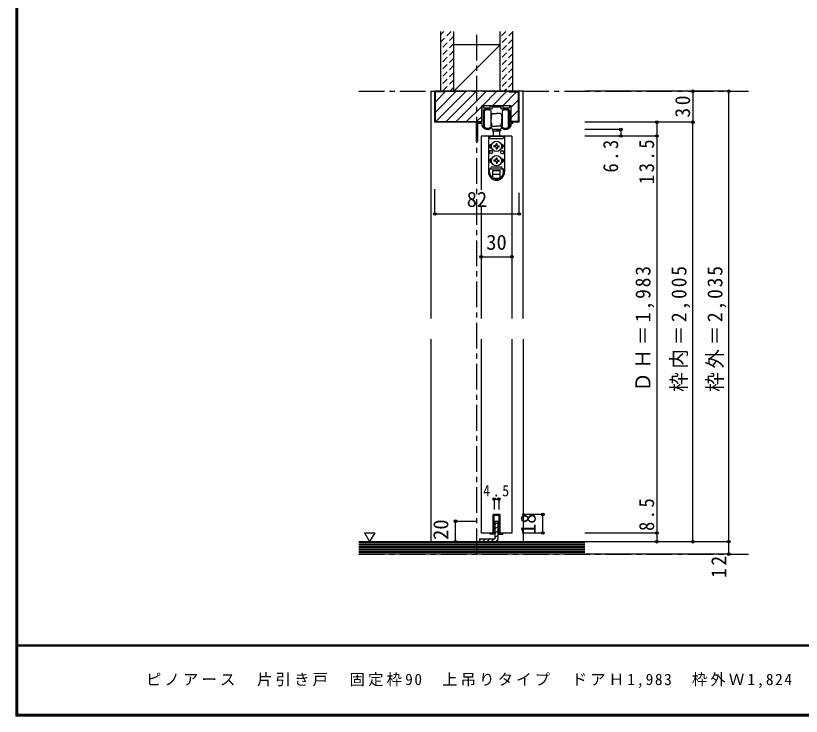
# Model space of a CAD drawing. Units: millimetres at full size, sheet at 1:5; details may follow other scales. Extents: x -973 to 977, y -718 to 696.
# Drawn here: x -973 to -209, y -701 to -20 of the extents above; entities that cross this region are included whole.
import ezdxf
from ezdxf.enums import TextEntityAlignment as Align

# ---------------------------------------------------------------- set-up
doc = ezdxf.new("R2010")
doc.units = ezdxf.units.MM
doc.header["$LTSCALE"] = 5
doc.header["$PDMODE"] = 32
doc.header["$PDSIZE"] = 2.5
doc.linetypes.add('CHAIN1', pattern=[8, 5, -1, 1, -1])
doc.linetypes.add('DASHED1', pattern=[1.8, 1.2, -0.6])
for name, color, linetype in [('0-1_通り芯', 4, 'CHAIN1'), ('0-2_柱', 3, 'Continuous'), ('0-3_仕上げ', 2, 'Continuous'), ('0-4_枠', 3, 'Continuous'), ('0-6_扉', 6, 'Continuous'), ('0-7_金物', 7, 'Continuous'), ('0-A_文字', 3, 'Continuous'), ('0-B_寸法', 7, 'Continuous'), ('0-C_ハッチ', 4, 'DASHED1'), ('F-1_枠', 6, 'Continuous'), ('F-A_文字', 7, 'Continuous')]:
    doc.layers.add(name, color=color, linetype=linetype)
doc.styles.add('ＭＳ ゴシック', font='')
doc.styles.get('ＭＳ ゴシック').set_extended_font_data('MS Gothic')

msp = doc.modelspace()

# ---------------------------------------------------------------- linework, layer by layer
at = {"layer": '0-1_通り芯'}
for p, q in [((-524.703, -543.141), (-524.703, -35.141)), ((-639.703, -93.141), (-260.703, -93.141)), ((-639.703, -543.141), (-260.703, -543.141))]:
    msp.add_line(p, q, dxfattribs=at)
at = {"layer": '0-2_柱', "color": 7}
msp.add_line((-502.203, -48.141), (-547.203, -93.141), dxfattribs=at)
at = {"layer": '0-2_柱'}
for p, q in [((-502.203, -48.141), (-547.203, -48.141)), ((-502.203, -93.141), (-547.203, -93.141))]:
    msp.add_line(p, q, dxfattribs=at)
at = {"layer": '0-3_仕上げ'}
for p, q in [((-559.703, -93.141), (-559.703, -35.141)), ((-547.203, -93.141), (-547.203, -35.141)), ((-502.203, -93.141), (-502.203, -35.141)), ((-489.703, -93.141), (-489.703, -35.141)), ((-419.703, -531.141), (-639.703, -531.141)), ((-419.703, -543.141), (-639.703, -543.141))]:
    msp.add_line(p, q, dxfattribs=at)
at = {"layer": '0-3_仕上げ', "color": 7}
for p, q in [((-419.703, -532.641), (-639.703, -532.641)), ((-419.703, -534.141), (-639.703, -534.141)), ((-419.703, -535.641), (-639.703, -535.641)), ((-419.703, -537.141), (-639.703, -537.141)), ((-419.703, -538.641), (-639.703, -538.641)), ((-419.703, -540.141), (-639.703, -540.141)), ((-419.703, -541.641), (-639.703, -541.641))]:
    msp.add_line(p, q, dxfattribs=at)
at = {"layer": '0-4_枠', "color": 4}
for p, q in [((-569.703, -93.141), (-569.703, -314.141)), ((-569.703, -93.141), (-565.703, -93.141)), ((-569.703, -334.141), (-569.703, -531.141)), ((-479.703, -334.141), (-479.703, -531.141))]:
    msp.add_line(p, q, dxfattribs=at)
at = {"layer": '0-4_枠'}
for p, q in [((-483.703, -93.141), (-565.703, -93.141)), ((-565.703, -123.141), (-565.703, -93.141)), ((-555.703, -93.641), (-565.203, -93.641)), ((-565.203, -122.641), (-565.203, -93.641)), ((-555.703, -93.641), (-555.703, -93.141)), ((-493.703, -93.641), (-493.703, -93.141)), ((-493.703, -93.641), (-484.203, -93.641)), ((-484.203, -122.641), (-484.203, -93.641)), ((-483.703, -123.141), (-483.703, -93.141)), ((-520.103, -123.141), (-520.103, -107.141)), ((-520.103, -123.141), (-565.703, -123.141)), ((-565.203, -122.641), (-520.103, -122.641)), ((-484.203, -122.641), (-491.303, -122.641)), ((-483.703, -123.141), (-491.303, -123.141))]:
    msp.add_line(p, q, dxfattribs=at)
at = {"layer": '0-4_枠', "color": 4}
msp.add_lwpolyline([(-479.703, -314.141), (-479.703, -93.141), (-483.703, -93.141)], dxfattribs=at)
at = {"layer": '0-4_枠'}
msp.add_lwpolyline([(-491.303, -123.141), (-491.303, -107.141), (-520.103, -107.141)], dxfattribs=at)
at = {"layer": '0-6_扉'}
for p, q in [((-520.703, -136.641), (-520.703, -189.118)), ((-490.703, -136.641), (-520.703, -136.641)), ((-490.703, -136.641), (-490.703, -314.141)), ((-520.703, -204.046), (-520.703, -314.141)), ((-520.703, -334.141), (-520.703, -522.641)), ((-490.703, -334.141), (-490.703, -522.641)), ((-502.453, -504.641), (-502.453, -522.641)), ((-508.953, -522.641), (-520.703, -522.641)), ((-490.703, -522.641), (-502.453, -522.641))]:
    msp.add_line(p, q, dxfattribs=at)
msp.add_lwpolyline([(-502.453, -504.641), (-508.953, -504.641), (-508.953, -522.641)], dxfattribs=at)
at = {"layer": '0-7_金物'}
for p, q in [((-519.703, -123.141), (-519.703, -107.641)), ((-519.203, -107.141), (-519.003, -107.141)), ((-518.503, -107.641), (-518.503, -108.641)), ((-518.503, -112.641), (-518.503, -126.764)), ((-518.003, -109.141), (-512.353, -109.141)), ((-517.303, -128.141), (-517.303, -112.141)), ((-510.653, -110.641), (-516.503, -110.641)), ((-511.853, -108.641), (-511.853, -107.641)), ((-511.353, -107.141), (-500.053, -107.141)), ((-511.303, -112.141), (-511.303, -120.141)), ((-510.353, -108.941), (-510.353, -110.341)), ((-501.053, -110.341), (-501.053, -108.941)), ((-494.903, -110.641), (-500.753, -110.641)), ((-500.103, -112.141), (-500.103, -120.141)), ((-499.553, -107.641), (-499.553, -108.641)), ((-499.053, -109.141), (-493.403, -109.141)), ((-494.103, -128.141), (-494.103, -112.141)), ((-492.903, -108.641), (-492.903, -107.641)), ((-492.903, -126.764), (-492.903, -112.641)), ((-492.403, -107.141), (-492.203, -107.141)), ((-511.303, -116.141), (-511.003, -116.141)), ((-511.303, -117.641), (-510.803, -117.641)), ((-511.303, -120.141), (-511.303, -128.141)), ((-510.803, -116.341), (-511.003, -116.141)), ((-511.003, -117.641), (-510.803, -117.441)), ((-510.803, -116.141), (-510.803, -120.141)), ((-510.703, -116.141), (-510.803, -116.141)), ((-510.803, -124.141), (-510.803, -120.141)), ((-509.203, -114.641), (-505.703, -114.641)), ((-502.203, -114.641), (-505.703, -114.641)), ((-500.703, -116.141), (-500.603, -116.141)), ((-500.603, -116.141), (-500.603, -120.141)), ((-500.603, -116.341), (-500.403, -116.141)), ((-500.403, -117.641), (-500.603, -117.441)), ((-500.103, -117.641), (-500.603, -117.641)), ((-500.603, -124.141), (-500.603, -120.141)), ((-500.103, -116.141), (-500.403, -116.141)), ((-500.103, -120.141), (-500.103, -128.141)), ((-525.303, -141.541), (-525.303, -123.341)), ((-525.103, -123.141), (-519.703, -123.141)), ((-524.103, -124.541), (-524.103, -141.541)), ((-519.703, -124.341), (-523.903, -124.341)), ((-519.703, -126.607), (-519.703, -124.341)), ((-511.303, -122.641), (-510.803, -122.641)), ((-511.303, -124.141), (-511.003, -124.141)), ((-511.203, -128.641), (-511.203, -128.899)), ((-510.803, -122.841), (-511.003, -122.641)), ((-510.803, -123.941), (-511.003, -124.141)), ((-510.703, -124.141), (-510.803, -124.141)), ((-510.203, -126.141), (-510.203, -124.641)), ((-509.203, -127.141), (-505.703, -127.141)), ((-502.203, -127.141), (-505.703, -127.141)), ((-501.203, -126.141), (-501.203, -124.641)), ((-500.703, -124.141), (-500.603, -124.141)), ((-500.603, -122.841), (-500.403, -122.641)), ((-500.103, -122.641), (-500.603, -122.641)), ((-500.603, -123.941), (-500.403, -124.141)), ((-500.103, -124.141), (-500.403, -124.141)), ((-500.203, -128.899), (-500.203, -128.641)), ((-513.602, -136.641), (-513.602, -171.541)), ((-513.56, -136.641), (-497.76, -136.641)), ((-512.602, -136.641), (-512.602, -138.141)), ((-509.703, -130.441), (-509.703, -131.441)), ((-501.703, -130.441), (-509.703, -130.441)), ((-509.703, -131.441), (-501.703, -131.441)), ((-505.703, -130.141), (-509.203, -130.141)), ((-508.703, -130.141), (-508.703, -130.441)), ((-508.703, -136.641), (-508.703, -131.441)), ((-505.703, -130.141), (-502.203, -130.141)), ((-502.703, -130.141), (-502.703, -130.441)), ((-502.703, -131.441), (-502.703, -136.641)), ((-501.703, -130.441), (-501.703, -131.441)), ((-498.802, -136.641), (-498.802, -138.141)), ((-497.802, -136.641), (-497.802, -171.541)), ((-511.359, -144.641), (-513.202, -146.641)), ((-511.602, -139.141), (-499.802, -139.141)), ((-506.222, -146.122), (-506.188, -144.191)), ((-505.216, -144.191), (-506.188, -144.191)), ((-505.182, -146.122), (-505.216, -144.191)), ((-500.045, -144.641), (-498.202, -146.641)), ((-512.102, -146.641), (-513.202, -146.641)), ((-512.602, -151.141), (-512.602, -153.641)), ((-510.602, -151.141), (-512.602, -151.141)), ((-509.602, -152.141), (-509.602, -152.641)), ((-506.222, -146.122), (-508.152, -146.155)), ((-508.152, -146.155), (-508.152, -147.127)), ((-506.222, -147.161), (-508.152, -147.127)), ((-506.222, -147.161), (-506.188, -149.091)), ((-506.188, -149.091), (-505.216, -149.091)), ((-505.182, -147.161), (-505.216, -149.091)), ((-505.182, -146.122), (-503.252, -146.155)), ((-505.182, -147.161), (-503.252, -147.127)), ((-503.252, -147.127), (-503.252, -146.155)), ((-501.802, -152.141), (-501.802, -152.641)), ((-500.802, -151.141), (-498.802, -151.141)), ((-499.302, -146.641), (-498.202, -146.641)), ((-498.802, -151.141), (-498.802, -153.641)), ((-511.359, -158.641), (-513.202, -160.641)), ((-510.602, -153.641), (-512.602, -153.641)), ((-506.222, -160.122), (-508.152, -160.155)), ((-508.152, -160.155), (-508.152, -161.127)), ((-506.222, -160.122), (-506.188, -158.191)), ((-505.216, -158.191), (-506.188, -158.191)), ((-505.182, -160.122), (-505.216, -158.191)), ((-505.182, -160.122), (-503.252, -160.155)), ((-503.252, -161.127), (-503.252, -160.155)), ((-500.802, -153.641), (-498.802, -153.641)), ((-500.045, -158.641), (-498.202, -160.641)), ((-512.102, -160.641), (-513.202, -160.641)), ((-510.102, -166.641), (-501.302, -166.641)), ((-506.222, -161.161), (-508.152, -161.127)), ((-506.222, -161.161), (-506.188, -163.091)), ((-506.188, -163.091), (-505.216, -163.091)), ((-505.182, -161.161), (-505.216, -163.091)), ((-505.182, -161.161), (-503.252, -161.127)), ((-499.302, -160.641), (-498.202, -160.641)), ((-512.602, -171.541), (-512.602, -169.141)), ((-512.102, -168.641), (-499.302, -168.641)), ((-509.202, -170.141), (-502.202, -170.141)), ((-509.202, -177.488), (-509.202, -170.141)), ((-509.202, -173.641), (-502.202, -173.641)), ((-502.202, -177.488), (-502.202, -170.141)), ((-498.802, -171.541), (-498.802, -169.141)), ((-508.73, -177.741), (-502.674, -177.741)), ((-508.953, -504.641), (-502.453, -504.641)), ((-503.453, -505.641), (-507.953, -505.641)), ((-507.953, -523.641), (-507.953, -505.641)), ((-503.453, -505.641), (-503.453, -523.641)), ((-502.453, -504.641), (-502.453, -522.641)), ((-507.953, -523.641), (-511.953, -523.641)), ((-503.453, -523.641), (-499.453, -523.641))]:
    msp.add_line(p, q, dxfattribs=at)
at = {"layer": '0-7_金物', "color": 3}
for p, q in [((-507.203, -511.141), (-507.203, -528.141)), ((-507.203, -511.141), (-504.203, -511.141)), ((-504.203, -528.141), (-504.203, -511.141)), ((-522.203, -528.141), (-507.203, -528.141)), ((-522.203, -528.141), (-522.203, -531.141)), ((-507.203, -531.141), (-522.203, -531.141))]:
    msp.add_line(p, q, dxfattribs=at)
at = {"layer": '0-7_金物'}
for points in [[(-501.353, -108.641), (-505.403, -108.641), (-505.703, -108.341), (-506.003, -108.641), (-510.053, -108.641)], [(-491.703, -107.641), (-491.703, -123.141), (-490.303, -123.141)], [(-490.303, -124.341), (-491.703, -124.341), (-491.703, -126.607)], [(-511.953, -523.641), (-511.953, -522.641), (-508.953, -522.641), (-508.953, -504.641)], [(-502.453, -522.641), (-499.453, -522.641), (-499.453, -523.641)]]:
    msp.add_lwpolyline(points, dxfattribs=at)
for centre in [(-505.702, -146.641), (-505.702, -160.641)]:
    msp.add_circle(centre, 5, dxfattribs=at)
for centre, radius, start, end in [((-519.203, -107.641), 0.5, 90, 180), ((-519.003, -107.641), 0.5, 360, 90), ((-518.003, -108.641), 0.5, 180, 270), ((-516.503, -112.641), 2, 90, 180), ((-514.303, -116.141), 5, 53.1301, 126.8699), ((-512.353, -108.641), 0.5, 270, 0), ((-511.353, -107.641), 0.5, 90, 180), ((-510.653, -110.341), 0.3, 270, 360), ((-510.053, -108.941), 0.3, 90, 180), ((-501.353, -108.941), 0.3, 0, 90), ((-500.753, -110.341), 0.3, 180, 270), ((-497.103, -116.141), 5, 53.1301, 126.8699), ((-500.053, -107.641), 0.5, 0, 90), ((-499.053, -108.641), 0.5, 180, 270), ((-494.903, -112.641), 2, 0, 90), ((-493.403, -108.641), 0.5, 270, 360), ((-492.403, -107.641), 0.5, 90, 180), ((-492.203, -107.641), 0.5, 0, 90), ((-510.703, -115.641), 0.5, 270, 0), ((-509.203, -115.641), 1, 90, 180), ((-502.203, -115.641), 1, 0, 90), ((-500.703, -115.641), 0.5, 180, 270), ((-525.103, -123.341), 0.2, 90, 180), ((-523.903, -124.541), 0.2, 90, 180), ((-517.703, -126.607), 2, 180, 215.95057), ((-514.303, -124.141), 6.2, 215.95057, 293.81884), ((-518.203, -126.764), 0.3, 180, 213.92311), ((-514.303, -124.141), 5, 213.92311, 301.89079), ((-514.303, -124.141), 5, 233.1301, 306.8699), ((-512.203, -128.899), 1, 293.81884, 0), ((-511.503, -128.641), 0.3, 360, 121.89079), ((-512.203, -129.141), 2, 0, 63.25632), ((-510.703, -124.641), 0.5, 0, 90), ((-509.203, -126.141), 1, 180, 270), ((-509.203, -129.141), 1, 180, 270), ((-502.203, -126.141), 1, 270, 0), ((-502.203, -129.141), 1, 270, 0), ((-500.703, -124.641), 0.5, 90, 180), ((-499.203, -129.141), 2, 116.74368, 180), ((-499.903, -128.641), 0.3, 58.10921, 180), ((-499.203, -128.899), 1, 180, 246.18116), ((-497.103, -124.141), 5, 233.1301, 306.8699), ((-497.103, -124.141), 5, 238.10921, 326.07689), ((-497.103, -124.141), 6.2, 246.18116, 324.04943), ((-493.203, -126.764), 0.3, 326.07689, 360), ((-493.703, -126.607), 2, 324.04943, 360), ((-490.303, -123.741), 0.6, 270, 90), ((-524.703, -141.541), 0.6, 180, 0), ((-511.602, -138.141), 1, 180, 270), ((-499.802, -138.141), 1, 270, 0), ((-505.702, -146.641), 6.4, 167.82427, 198.20996), ((-510.602, -152.141), 1, 0, 90), ((-510.602, -152.641), 1, 270, 0), ((-500.802, -152.141), 1, 90, 180), ((-500.802, -152.641), 1, 180, 270), ((-505.702, -146.641), 6.4, 341.79004, 12.17573), ((-505.702, -160.641), 6.4, 167.82427, 198.20996), ((-505.702, -160.641), 6.4, 341.79004, 12.17573), ((-512.102, -167.641), 1, 270, 0), ((-510.102, -167.641), 1, 90, 180), ((-501.302, -167.641), 1, 0, 90), ((-499.302, -167.641), 1, 180, 270), ((-505.702, -171.741), 7.9, 180, 0), ((-512.102, -169.141), 0.5, 90, 180), ((-505.702, -171.541), 6.9, 180, 0), ((-499.302, -169.141), 0.5, 0, 90)]:
    msp.add_arc(centre, radius, start, end, dxfattribs=at)
at = {"layer": '0-7_金物', "color": 3}
msp.add_arc((-507.203, -528.141), 3, 270, 0, dxfattribs=at)
at = {"layer": '0-A_文字', "color": 7}
for p, q in [((-634.138, -522.328), (-624.138, -522.328)), ((-634.138, -522.328), (-629.138, -530.988)), ((-624.138, -522.328), (-629.138, -530.988))]:
    msp.add_line(p, q, dxfattribs=at)
at = {"layer": '0-B_寸法', "color": 4}
for p, q in [((-279.703, -93.141), (-419.703, -93.141)), ((-314.703, -93.141), (-314.703, -123.141)), ((-279.703, -531.141), (-279.703, -93.141)), ((-314.703, -123.141), (-419.703, -123.141)), ((-349.703, -123.141), (-349.703, -136.641)), ((-314.703, -528.141), (-314.703, -123.141)), ((-384.703, -130.341), (-419.703, -130.341)), ((-349.703, -136.641), (-419.703, -136.641)), ((-384.703, -130.341), (-384.703, -136.641)), ((-565.703, -212.446), (-565.703, -188.387)), ((-483.703, -212.446), (-483.703, -191.887)), ((-565.703, -212.446), (-483.703, -212.446)), ((-520.703, -254.141), (-490.703, -254.141)), ((-507.953, -489.641), (-503.453, -489.641)), ((-507.953, -489.641), (-507.953, -499.641)), ((-503.453, -489.641), (-503.453, -499.641)), ((-545.703, -531.141), (-545.703, -511.141)), ((-545.703, -511.141), (-525.703, -511.141)), ((-460.703, -504.641), (-480.703, -504.641)), ((-460.703, -522.641), (-460.703, -504.641)), ((-460.703, -522.641), (-480.703, -522.641)), ((-349.703, -522.641), (-349.703, -531.141)), ((-545.703, -531.141), (-525.703, -531.141)), ((-279.703, -531.141), (-419.703, -531.141)), ((-314.703, -531.141), (-314.703, -528.141)), ((-279.703, -543.141), (-279.703, -531.141)), ((-279.703, -543.141), (-419.703, -543.141))]:
    msp.add_line(p, q, dxfattribs=at)
msp.add_lwpolyline([(-349.703, -136.641), (-349.703, -522.641), (-419.703, -522.641)], dxfattribs=at)
at = {"layer": '0-B_寸法'}
for p in [(-314.703, -93.141), (-279.703, -93.141), (-349.703, -123.141), (-314.703, -123.141), (-384.703, -130.341), (-384.703, -136.641), (-349.703, -136.641), (-565.703, -212.446), (-483.703, -212.446), (-520.703, -254.141), (-490.703, -254.141), (-507.953, -489.641), (-503.453, -489.641), (-460.703, -504.641), (-545.703, -511.141), (-460.703, -522.641), (-349.703, -522.641), (-545.703, -531.141), (-349.703, -531.141), (-314.703, -531.141), (-279.703, -531.141), (-279.703, -543.141)]:
    msp.add_point(p, dxfattribs=at)
at = {"layer": '0-C_ハッチ'}
for p, q in [((-549.806, -35.141), (-559.703, -45.038)), ((-556.877, -35.141), (-559.703, -37.967)), ((-489.598, -35.141), (-502.203, -47.746)), ((-496.669, -35.141), (-502.203, -40.675)), ((-547.203, -39.609), (-559.703, -52.109)), ((-489.703, -42.317), (-502.203, -54.817)), ((-547.203, -46.68), (-559.703, -59.18)), ((-489.703, -49.388), (-502.203, -61.888)), ((-547.203, -53.751), (-559.703, -66.251)), ((-547.203, -60.822), (-559.703, -73.322)), ((-489.703, -56.459), (-502.203, -68.959)), ((-547.203, -67.893), (-559.703, -80.393)), ((-489.703, -63.53), (-502.203, -76.03)), ((-547.203, -74.964), (-559.703, -87.464)), ((-489.703, -70.602), (-502.203, -83.102)), ((-547.203, -82.036), (-558.309, -93.141)), ((-489.703, -77.673), (-502.203, -90.173)), ((-547.203, -89.107), (-551.238, -93.141)), ((-489.703, -84.744), (-498.101, -93.141)), ((-489.703, -91.815), (-491.03, -93.141))]:
    msp.add_line(p, q, dxfattribs=at)
at = {"layer": '0-C_ハッチ', "linetype": 'Continuous'}
for p, q in [((-565.203, -103.413), (-554.932, -93.141)), ((-565.203, -113.312), (-545.032, -93.141)), ((-564.633, -122.641), (-535.133, -93.141)), ((-554.733, -122.641), (-525.233, -93.141)), ((-544.834, -122.641), (-515.334, -93.141)), ((-519.434, -107.141), (-505.434, -93.141)), ((-509.535, -107.141), (-495.535, -93.141)), ((-499.635, -107.141), (-486.135, -93.641)), ((-491.303, -108.709), (-484.203, -101.609)), ((-534.934, -122.641), (-520.103, -107.81)), ((-491.303, -118.608), (-484.203, -111.508)), ((-525.035, -122.641), (-520.103, -117.71)), ((-484.203, -121.408), (-485.437, -122.641)), ((-507.203, -514.624), (-504.203, -511.624)), ((-507.203, -518.866), (-504.203, -515.866)), ((-507.203, -523.109), (-504.203, -520.109)), ((-507.203, -527.352), (-504.203, -524.352)), ((-522.203, -529.624), (-520.721, -528.142)), ((-519.478, -531.141), (-516.478, -528.142)), ((-515.235, -531.141), (-512.235, -528.142)), ((-510.993, -531.141), (-507.993, -528.142)), ((-506.709, -531.101), (-504.243, -528.634))]:
    msp.add_line(p, q, dxfattribs=at)
at = {"layer": 'F-1_枠'}
for p, q in [((-973.347, 695.833), (-973.347, -700.833)), ((-972.514, 695.833), (-972.514, -700.833)), ((-971.68, 695.833), (-971.68, -700.833)), ((976.653, -631.667), (-973.347, -631.667)), ((976.653, -632.5), (-973.347, -632.5)), ((976.653, -699.167), (-973.347, -699.167)), ((976.653, -700), (-973.347, -700)), ((976.653, -700.833), (-973.347, -700.833))]:
    msp.add_line(p, q, dxfattribs=at)

# ---------------------------------------------------------------- texts
at = {"layer": '0-B_寸法', "style": 'ＭＳ ゴシック'}
for s, p in [('82', (-534.703, -209.946)), ('30', (-515.703, -251.641))]:
    msp.add_text(s, height=14.66, dxfattribs=at).set_placement(p, align=Align.BOTTOM_LEFT)
for s, p in [('20', (-548.203, -529.348)), ('18', (-463.203, -523.641))]:
    msp.add_text(s, height=14.66, rotation=90, dxfattribs=at).set_placement(p, align=Align.BOTTOM_LEFT)
at = {"layer": '0-B_寸法', "char_height": 14.66, "attachment_point": 7, "rotation": 90, "style": 'ＭＳ ゴシック'}
for s, insert in [('\\T1.27;\\W0.95;30', (-317.203, -118.766)), ('\\T1.27;\\W0.9;6.3', (-387.203, -172.141)), ('\\T1.28;\\W0.9;13.5', (-352.203, -183.391)), ('\\T1.19;\\W0.95;ＤＨ＝1,983', (-352.203, -385.391)), ('\\T1.19;\\W0.95;枠内＝2,005', (-317.203, -385.391)), ('\\T1.19;\\W0.95;枠外＝2,035', (-282.203, -385.391)), ('\\T1.27;\\W0.9;8.5', (-352.203, -520.641)), ('\\T1.27;\\W0.95;12', (-282.203, -566.391))]:
    msp.add_mtext(s, dxfattribs=dict(at, insert=insert))
at = {"layer": '0-B_寸法', "insert": (-518.703, -487.141), "char_height": 11, "attachment_point": 7, "style": 'ＭＳ ゴシック'}
msp.add_mtext('\\T1.38;\\W0.9;4.5', dxfattribs=at)
at = {"layer": 'F-A_文字', "insert": (-846.68, -673.333), "char_height": 11, "attachment_point": 7, "style": 'ＭＳ ゴシック'}
msp.add_mtext('\\T1.2;ピノアース\u3000片引き戸\u3000固定枠90\u3000上吊りタイプ\u3000ドアＨ1,983\u3000枠外Ｗ1,824', dxfattribs=at)

doc.saveas('drawing.dxf')
